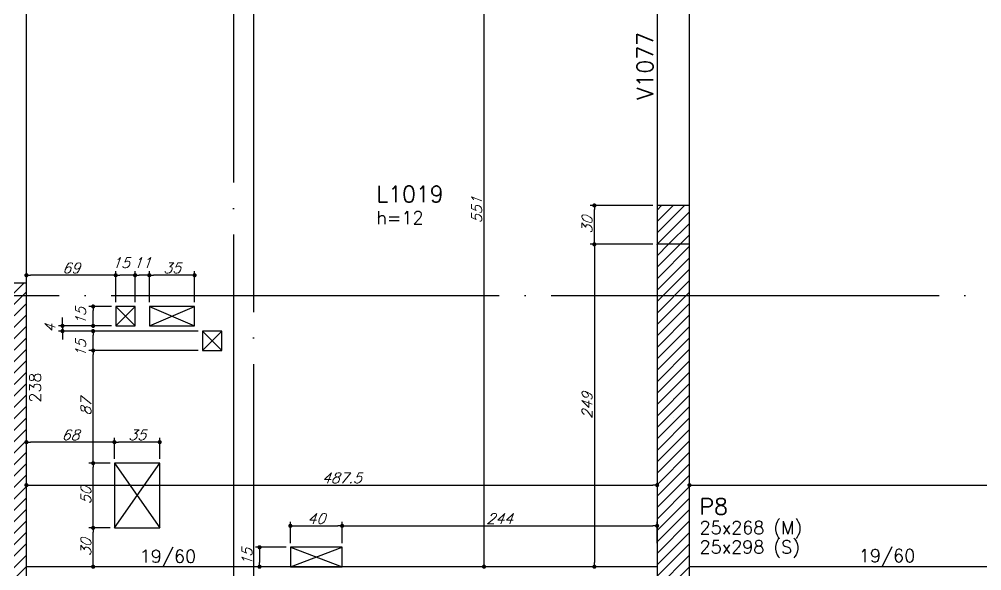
# Model space of a CAD drawing. Extents: x -4723 to 4922, y -2048 to 2452.
# Drawn here: x 2064 to 2808, y 661 to 1087 of the extents above; entities that cross this region are included whole.
import ezdxf
from ezdxf.enums import TextEntityAlignment as Align

# ---------------------------------------------------------------- set-up
doc = ezdxf.new("R2010")
doc.units = 0
doc.header["$LTSCALE"] = 50
doc.header["$MEASUREMENT"] = 0
doc.linetypes.add('EIXO', pattern=[6.8, 6, -0.4, 0, -0.4])
doc.layers.get('0').update_dxf_attribs({"linetype": 'CONTINUOUS'})
doc.layers.get('DEFPOINTS').update_dxf_attribs({"linetype": 'CONTINUOUS'})
for name, color, linetype in [('242', 3, 'CONTINUOUS'), ('F-COTAS', 106, 'CONTINUOUS'), ('F-COTAS-FUROS', 50, 'CONTINUOUS'), ('F-EIXO', 12, 'EIXO'), ('F-LAJES-DIM', 2, 'CONTINUOUS'), ('F-LAJES-NOME', 4, 'CONTINUOUS'), ('F-PILARES-DIM', 172, 'CONTINUOUS'), ('F-PILARES-HACH', 174, 'CONTINUOUS'), ('F-PILARES-NOME', 170, 'CONTINUOUS'), ('F-PILARES-S', 170, 'CONTINUOUS'), ('F-PILARES-V', 170, 'CONTINUOUS'), ('F-TEXTO', 6, 'CONTINUOUS'), ('F-VIGAS', 3, 'CONTINUOUS'), ('F-VIGAS-DIM', 2, 'CONTINUOUS'), ('F-VIGAS-NOME', 4, 'CONTINUOUS'), ('F-VÃO', 1, 'CONTINUOUS')]:
    doc.layers.add(name, color=color, linetype=linetype)
doc.styles.add('CP-TEXT-INCL', font='simplex.shx', dxfattribs={"oblique": 20})
doc.styles.add('MCP', font='simplex.shx')
doc.styles.add('ROMANS', font='simplex.shx')
doc.styles.get("Standard").update_dxf_attribs({"font": 'simplex.shx'})
doc.dimstyles.new('CP-COTAS-50', dxfattribs={"dimscale": 0.64, "dimtxt": 12.5, "dimasz": 5, "dimexe": 5, "dimexo": 5, "dimgap": 2.5, "dimtad": 1, "dimdec": 1, "dimdsep": 46, "dimtxsty": 'CP-TEXT-INCL', "dimblk1": 'DOT', "dimblk2": 'DOT', "dimsah": 1, "dimcen": 9, "dimclrd": 256, "dimclre": 256, "dimclrt": 256, "dimadec": 0, "dimazin": 0, "dimtfac": 1, "dimtdec": 1, "dimtmove": 2, "dimatfit": 3, "dimldrblk": 'DOT', "dimfxl": 0, "dimtolj": 1, "dimarcsym": 0})

# ---------------------------------------------------------------- blocks, each defined once
blk = doc.blocks.new('*U51')
at = {"layer": 'F-EIXO'}
blk.add_line((0, 0), (7197, 0), dxfattribs=at)
at = {"layer": 'F-TEXTO', "style": 'ROMANS'}
blk.add_attdef('EIXO', text='', height=17.5, dxfattribs=at).set_placement((-28.2072, 0), align=Align.MIDDLE_CENTER)
blk = doc.blocks.new('*U41')
at = {"layer": 'F-EIXO'}
blk.add_line((0, 0), (0, -2655), dxfattribs=at)
at = {"layer": 'F-TEXTO', "style": 'ROMANS'}
blk.add_attdef('EIXO', text='', height=17.5, rotation=360, dxfattribs=at).set_placement((0, 28.21), align=Align.MIDDLE_CENTER)
blk = doc.blocks.new('*U39')
at = {"layer": 'F-EIXO'}
blk.add_line((0, 0), (0, -2755), dxfattribs=at)
at = {"layer": 'F-TEXTO', "style": 'ROMANS'}
blk.add_attdef('EIXO', text='', height=17.5, rotation=360, dxfattribs=at).set_placement((0, 28.2072), align=Align.MIDDLE_CENTER)
blk = doc.blocks.new('_DOT')
at = {"color": 0, "linetype": 'ByBlock'}
blk.add_line((-0.5, 0), (-1, 0), dxfattribs=at)
at = {"color": 0, "linetype": 'ByBlock', "const_width": 0.5}
blk.add_lwpolyline([(-0.25, 0, 1), (0.25, 0, 1)], format="xyb", close=True, dxfattribs=at)
blk = doc.blocks.new('*D199')
at = {"layer": 'DEFPOINTS', "color": 0, "linetype": 'Continuous', "transparency": 16777216}
for p in [(2423.71, 1215.5), (2423.71, 1215.5), (2423.71, 664.5)]:
    blk.add_point(p, dxfattribs=at)
at = {"layer": 'F-COTAS', "linetype": 'Continuous', "lineweight": -2, "transparency": 16777216}
blk.add_line((2423.71, 667.7), (2423.71, 1212.3), dxfattribs=at)
at = {"layer": 'F-COTAS', "linetype": 'Continuous', "lineweight": -2, "transparency": 16777216, "xscale": 3.2, "yscale": 3.2, "zscale": 3.2}
for p, rotation in [((2423.71, 1215.5), 90), ((2423.71, 664.5), 270)]:
    blk.add_blockref('_DOT', p, dxfattribs=dict(at, rotation=rotation))
at = {"layer": 'F-COTAS', "linetype": 'Continuous', "transparency": 16777216, "insert": (2418.11, 940), "char_height": 8, "attachment_point": 5, "rotation": 90, "style": 'CP-TEXT-INCL'}
blk.add_mtext('\\A1;551', dxfattribs=at)
blk = doc.blocks.new('*D266')
at = {"layer": 'DEFPOINTS', "color": 0, "linetype": 'Continuous', "transparency": 16777216}
for p in [(2070, 727.51), (2557.5, 727.51), (2557.5, 727.51)]:
    blk.add_point(p, dxfattribs=at)
at = {"layer": 'F-COTAS', "linetype": 'Continuous', "lineweight": -2, "transparency": 16777216}
blk.add_line((2073.2, 727.51), (2554.3, 727.51), dxfattribs=at)
at = {"layer": 'F-COTAS', "linetype": 'Continuous', "lineweight": -2, "transparency": 16777216, "xscale": 3.2, "yscale": 3.2, "zscale": 3.2, "rotation": 180}
blk.add_blockref('_DOT', (2070, 727.51), dxfattribs=at)
at = {"layer": 'F-COTAS', "linetype": 'Continuous', "lineweight": -2, "transparency": 16777216, "xscale": 3.2, "yscale": 3.2, "zscale": 3.2}
blk.add_blockref('_DOT', (2557.5, 727.51), dxfattribs=at)
at = {"layer": 'F-COTAS', "linetype": 'Continuous', "transparency": 16777216, "insert": (2313.75, 733.11), "char_height": 8, "attachment_point": 5, "style": 'CP-TEXT-INCL'}
blk.add_mtext('\\A1;487.5', dxfattribs=at)
blk = doc.blocks.new('*D267')
at = {"layer": 'DEFPOINTS', "color": 0, "linetype": 'Continuous', "transparency": 16777216}
for p in [(2582.5, 727.51), (3240.5, 727.51), (3240.5, 727.51)]:
    blk.add_point(p, dxfattribs=at)
at = {"layer": 'F-COTAS', "linetype": 'Continuous', "lineweight": -2, "transparency": 16777216}
blk.add_line((2585.7, 727.51), (3237.3, 727.51), dxfattribs=at)
at = {"layer": 'F-COTAS', "linetype": 'Continuous', "lineweight": -2, "transparency": 16777216, "xscale": 3.2, "yscale": 3.2, "zscale": 3.2, "rotation": 180}
blk.add_blockref('_DOT', (2582.5, 727.51), dxfattribs=at)
at = {"layer": 'F-COTAS', "linetype": 'Continuous', "lineweight": -2, "transparency": 16777216, "xscale": 3.2, "yscale": 3.2, "zscale": 3.2}
blk.add_blockref('_DOT', (3240.5, 727.51), dxfattribs=at)
at = {"layer": 'F-COTAS', "linetype": 'Continuous', "transparency": 16777216, "insert": (2911.5, 733.11), "char_height": 8, "attachment_point": 5, "style": 'CP-TEXT-INCL'}
blk.add_mtext('\\A1;658', dxfattribs=at)
blk = doc.blocks.new('*D306')
at = {"layer": 'DEFPOINTS', "color": 0, "linetype": 'Continuous', "transparency": 16777216}
for p in [(2557.5, 913.5), (2509, 664.5), (2536, 664.5)]:
    blk.add_point(p, dxfattribs=at)
at = {"layer": 'F-COTAS', "linetype": 'Continuous', "lineweight": -2, "transparency": 16777216}
for p, q in [((2554.3, 913.5), (2505.8, 913.5)), ((2509, 910.3), (2509, 667.7)), ((2532.8, 664.5), (2505.8, 664.5))]:
    blk.add_line(p, q, dxfattribs=at)
at = {"layer": 'F-COTAS', "linetype": 'Continuous', "lineweight": -2, "transparency": 16777216, "xscale": 3.2, "yscale": 3.2, "zscale": 3.2}
for p, rotation in [((2509, 913.5), 90), ((2509, 664.5), 270)]:
    blk.add_blockref('_DOT', p, dxfattribs=dict(at, rotation=rotation))
at = {"layer": 'F-COTAS', "linetype": 'Continuous', "transparency": 16777216, "insert": (2503.4, 789), "char_height": 8, "attachment_point": 5, "rotation": 90, "style": 'CP-TEXT-INCL'}
blk.add_mtext('\\A1;249', dxfattribs=at)
blk = doc.blocks.new('*D307')
at = {"layer": 'DEFPOINTS', "color": 0, "linetype": 'Continuous', "transparency": 16777216}
for p in [(2509, 943.5), (2557.5, 943.5), (2546, 913.5)]:
    blk.add_point(p, dxfattribs=at)
at = {"layer": 'F-COTAS', "linetype": 'Continuous', "lineweight": -2, "transparency": 16777216}
for p, q in [((2554.3, 943.5), (2505.8, 943.5)), ((2509, 916.7), (2509, 940.3)), ((2542.8, 913.5), (2505.8, 913.5))]:
    blk.add_line(p, q, dxfattribs=at)
at = {"layer": 'F-COTAS', "linetype": 'Continuous', "lineweight": -2, "transparency": 16777216, "xscale": 3.2, "yscale": 3.2, "zscale": 3.2}
for p, rotation in [((2509, 943.5), 90), ((2509, 913.5), 270)]:
    blk.add_blockref('_DOT', p, dxfattribs=dict(at, rotation=rotation))
at = {"layer": 'F-COTAS', "linetype": 'Continuous', "transparency": 16777216, "insert": (2503.4, 928.5), "char_height": 8, "attachment_point": 5, "rotation": 90, "style": 'CP-TEXT-INCL'}
blk.add_mtext('\\A1;30', dxfattribs=at)
blk = doc.blocks.new('*U344')
at = {"layer": 'F-VÃO'}
for p, q in [((0, 0), (15, 15)), ((0, 15), (15, 0))]:
    blk.add_line(p, q, dxfattribs=at)
at = {"layer": 'F-VÃO', "color": 3}
blk.add_lwpolyline([(0, 0), (15, 0), (15, 15), (0, 15)], close=True, dxfattribs=at)
blk = doc.blocks.new('*U350')
at = {"layer": 'F-VÃO'}
for p, q in [((0, 0), (35, 50)), ((0, 50), (35, 0))]:
    blk.add_line(p, q, dxfattribs=at)
at = {"layer": 'F-VÃO', "color": 3}
blk.add_lwpolyline([(0, 0), (35, 0), (35, 50), (0, 50)], close=True, dxfattribs=at)
blk = doc.blocks.new('*U347')
at = {"layer": 'F-VÃO'}
for p, q in [((0, 0), (40, 15)), ((0, 15), (40, 0))]:
    blk.add_line(p, q, dxfattribs=at)
at = {"layer": 'F-VÃO', "color": 3}
blk.add_lwpolyline([(0, 0), (40, 0), (40, 15), (0, 15)], close=True, dxfattribs=at)
blk = doc.blocks.new('*D450')
at = {"layer": 'DEFPOINTS', "color": 0, "linetype": 'Continuous', "transparency": 16777216}
for p in [(2274, 679.5), (2250.17, 664.5), (2267.56, 664.5)]:
    blk.add_point(p, dxfattribs=at)
at = {"layer": 'F-COTAS-FUROS', "linetype": 'Continuous', "lineweight": -2, "transparency": 16777216}
for p, q in [((2270.8, 679.5), (2246.97, 679.5)), ((2250.17, 676.3), (2250.17, 667.7)), ((2264.36, 664.5), (2246.97, 664.5))]:
    blk.add_line(p, q, dxfattribs=at)
at = {"layer": 'F-COTAS-FUROS', "linetype": 'Continuous', "lineweight": -2, "transparency": 16777216, "xscale": 3.2, "yscale": 3.2, "zscale": 3.2}
for p, rotation in [((2250.17, 679.5), 90), ((2250.17, 664.5), 270)]:
    blk.add_blockref('_DOT', p, dxfattribs=dict(at, rotation=rotation))
at = {"layer": 'F-COTAS-FUROS', "linetype": 'Continuous', "transparency": 16777216, "insert": (2240.57, 672), "char_height": 8, "attachment_point": 5, "rotation": 90, "style": 'CP-TEXT-INCL'}
blk.add_mtext('\\A1;15', dxfattribs=at)
blk = doc.blocks.new('*D451')
at = {"layer": 'DEFPOINTS', "color": 0, "linetype": 'Continuous', "transparency": 16777216}
for p in [(2314, 696.06), (2274, 679.5), (2314, 679.5)]:
    blk.add_point(p, dxfattribs=at)
at = {"layer": 'F-COTAS-FUROS', "linetype": 'Continuous', "lineweight": -2, "transparency": 16777216}
for p, q in [((2274, 682.7), (2274, 699.26)), ((2277.2, 696.06), (2310.8, 696.06)), ((2314, 682.7), (2314, 699.26))]:
    blk.add_line(p, q, dxfattribs=at)
at = {"layer": 'F-COTAS-FUROS', "linetype": 'Continuous', "lineweight": -2, "transparency": 16777216, "xscale": 3.2, "yscale": 3.2, "zscale": 3.2, "rotation": 180}
blk.add_blockref('_DOT', (2274, 696.06), dxfattribs=at)
at = {"layer": 'F-COTAS-FUROS', "linetype": 'Continuous', "lineweight": -2, "transparency": 16777216, "xscale": 3.2, "yscale": 3.2, "zscale": 3.2}
blk.add_blockref('_DOT', (2314, 696.06), dxfattribs=at)
at = {"layer": 'F-COTAS-FUROS', "linetype": 'Continuous', "transparency": 16777216, "insert": (2294, 701.66), "char_height": 8, "attachment_point": 5, "style": 'CP-TEXT-INCL'}
blk.add_mtext('\\A1;40', dxfattribs=at)
blk = doc.blocks.new('*D452')
at = {"layer": 'DEFPOINTS', "color": 0, "linetype": 'Continuous', "transparency": 16777216}
for p in [(2557.5, 696.06), (2314, 679.5), (2557.5, 679.5)]:
    blk.add_point(p, dxfattribs=at)
at = {"layer": 'F-COTAS-FUROS', "linetype": 'Continuous', "lineweight": -2, "transparency": 16777216}
for p, q in [((2314, 682.7), (2314, 699.26)), ((2317.2, 696.06), (2554.3, 696.06)), ((2557.5, 682.7), (2557.5, 699.26))]:
    blk.add_line(p, q, dxfattribs=at)
at = {"layer": 'F-COTAS-FUROS', "linetype": 'Continuous', "lineweight": -2, "transparency": 16777216, "xscale": 3.2, "yscale": 3.2, "zscale": 3.2, "rotation": 180}
blk.add_blockref('_DOT', (2314, 696.06), dxfattribs=at)
at = {"layer": 'F-COTAS-FUROS', "linetype": 'Continuous', "lineweight": -2, "transparency": 16777216, "xscale": 3.2, "yscale": 3.2, "zscale": 3.2}
blk.add_blockref('_DOT', (2557.5, 696.06), dxfattribs=at)
at = {"layer": 'F-COTAS-FUROS', "linetype": 'Continuous', "transparency": 16777216, "insert": (2435.75, 701.66), "char_height": 8, "attachment_point": 5, "style": 'CP-TEXT-INCL'}
blk.add_mtext('\\A1;244', dxfattribs=at)
blk = doc.blocks.new('*D453')
at = {"layer": 'DEFPOINTS', "color": 0, "linetype": 'Continuous', "transparency": 16777216}
for p in [(2121.56, 694.5), (2138, 694.5), (2141.61, 664.5)]:
    blk.add_point(p, dxfattribs=at)
at = {"layer": 'F-COTAS-FUROS', "linetype": 'Continuous', "lineweight": -2, "transparency": 16777216}
for p, q in [((2134.8, 694.5), (2118.36, 694.5)), ((2121.56, 667.7), (2121.56, 691.3)), ((2138.41, 664.5), (2118.36, 664.5))]:
    blk.add_line(p, q, dxfattribs=at)
at = {"layer": 'F-COTAS-FUROS', "linetype": 'Continuous', "lineweight": -2, "transparency": 16777216, "xscale": 3.2, "yscale": 3.2, "zscale": 3.2}
for p, rotation in [((2121.56, 694.5), 90), ((2121.56, 664.5), 270)]:
    blk.add_blockref('_DOT', p, dxfattribs=dict(at, rotation=rotation))
at = {"layer": 'F-COTAS-FUROS', "linetype": 'Continuous', "transparency": 16777216, "insert": (2115.96, 679.5), "char_height": 8, "attachment_point": 5, "rotation": 90, "style": 'CP-TEXT-INCL'}
blk.add_mtext('\\A1;30', dxfattribs=at)
blk = doc.blocks.new('*D454')
at = {"layer": 'DEFPOINTS', "color": 0, "linetype": 'Continuous', "transparency": 16777216}
for p in [(2121.56, 744.5), (2138, 744.5), (2138, 694.5)]:
    blk.add_point(p, dxfattribs=at)
at = {"layer": 'F-COTAS-FUROS', "linetype": 'Continuous', "lineweight": -2, "transparency": 16777216}
for p, q in [((2134.8, 744.5), (2118.36, 744.5)), ((2121.56, 697.7), (2121.56, 741.3)), ((2134.8, 694.5), (2118.36, 694.5))]:
    blk.add_line(p, q, dxfattribs=at)
at = {"layer": 'F-COTAS-FUROS', "linetype": 'Continuous', "lineweight": -2, "transparency": 16777216, "xscale": 3.2, "yscale": 3.2, "zscale": 3.2}
for p, rotation in [((2121.56, 744.5), 90), ((2121.56, 694.5), 270)]:
    blk.add_blockref('_DOT', p, dxfattribs=dict(at, rotation=rotation))
at = {"layer": 'F-COTAS-FUROS', "linetype": 'Continuous', "transparency": 16777216, "insert": (2115.96, 719.5), "char_height": 8, "attachment_point": 5, "rotation": 90, "style": 'CP-TEXT-INCL'}
blk.add_mtext('\\A1;50', dxfattribs=at)
blk = doc.blocks.new('*D455')
at = {"layer": 'DEFPOINTS', "color": 0, "linetype": 'Continuous', "transparency": 16777216}
for p in [(2121.56, 831.5), (2206, 831.5), (2138, 744.5)]:
    blk.add_point(p, dxfattribs=at)
at = {"layer": 'F-COTAS-FUROS', "linetype": 'Continuous', "lineweight": -2, "transparency": 16777216}
for p, q in [((2202.8, 831.5), (2118.36, 831.5)), ((2121.56, 747.7), (2121.56, 828.3)), ((2134.8, 744.5), (2118.36, 744.5))]:
    blk.add_line(p, q, dxfattribs=at)
at = {"layer": 'F-COTAS-FUROS', "linetype": 'Continuous', "lineweight": -2, "transparency": 16777216, "xscale": 3.2, "yscale": 3.2, "zscale": 3.2}
for p, rotation in [((2121.56, 831.5), 90), ((2121.56, 744.5), 270)]:
    blk.add_blockref('_DOT', p, dxfattribs=dict(at, rotation=rotation))
at = {"layer": 'F-COTAS-FUROS', "linetype": 'Continuous', "transparency": 16777216, "insert": (2115.96, 788), "char_height": 8, "attachment_point": 5, "rotation": 90, "style": 'CP-TEXT-INCL'}
blk.add_mtext('\\A1;87', dxfattribs=at)
blk = doc.blocks.new('*D456')
at = {"layer": 'DEFPOINTS', "color": 0, "linetype": 'Continuous', "transparency": 16777216}
for p in [(2121.56, 865.5), (2139, 865.5), (2139, 850.5)]:
    blk.add_point(p, dxfattribs=at)
at = {"layer": 'F-COTAS-FUROS', "linetype": 'Continuous', "lineweight": -2, "transparency": 16777216}
for p, q in [((2135.8, 865.5), (2118.36, 865.5)), ((2121.56, 853.7), (2121.56, 862.3)), ((2135.8, 850.5), (2118.36, 850.5))]:
    blk.add_line(p, q, dxfattribs=at)
at = {"layer": 'F-COTAS-FUROS', "linetype": 'Continuous', "lineweight": -2, "transparency": 16777216, "xscale": 3.2, "yscale": 3.2, "zscale": 3.2}
for p, rotation in [((2121.56, 865.5), 90), ((2121.56, 850.5), 270)]:
    blk.add_blockref('_DOT', p, dxfattribs=dict(at, rotation=rotation))
at = {"layer": 'F-COTAS-FUROS', "linetype": 'Continuous', "transparency": 16777216, "insert": (2111.96, 858), "char_height": 8, "attachment_point": 5, "rotation": 90, "style": 'CP-TEXT-INCL'}
blk.add_mtext('\\A1;15', dxfattribs=at)
blk = doc.blocks.new('*D457')
at = {"layer": 'DEFPOINTS', "color": 0, "linetype": 'Continuous', "transparency": 16777216}
for p in [(2070, 760.72), (2070, 744.5), (2138, 744.5)]:
    blk.add_point(p, dxfattribs=at)
at = {"layer": 'F-COTAS-FUROS', "linetype": 'Continuous', "lineweight": -2, "transparency": 16777216}
for p, q in [((2070, 747.7), (2070, 763.92)), ((2134.8, 760.72), (2073.2, 760.72)), ((2138, 747.7), (2138, 763.92))]:
    blk.add_line(p, q, dxfattribs=at)
at = {"layer": 'F-COTAS-FUROS', "linetype": 'Continuous', "lineweight": -2, "transparency": 16777216, "xscale": 3.2, "yscale": 3.2, "zscale": 3.2, "rotation": 180}
blk.add_blockref('_DOT', (2070, 760.72), dxfattribs=at)
at = {"layer": 'F-COTAS-FUROS', "linetype": 'Continuous', "lineweight": -2, "transparency": 16777216, "xscale": 3.2, "yscale": 3.2, "zscale": 3.2}
blk.add_blockref('_DOT', (2138, 760.72), dxfattribs=at)
at = {"layer": 'F-COTAS-FUROS', "linetype": 'Continuous', "transparency": 16777216, "insert": (2104, 766.32), "char_height": 8, "attachment_point": 5, "style": 'CP-TEXT-INCL'}
blk.add_mtext('\\A1;68', dxfattribs=at)
blk = doc.blocks.new('*D458')
at = {"layer": 'DEFPOINTS', "color": 0, "linetype": 'Continuous', "transparency": 16777216}
for p in [(2138, 760.72), (2138, 744.5), (2173, 744.5)]:
    blk.add_point(p, dxfattribs=at)
at = {"layer": 'F-COTAS-FUROS', "linetype": 'Continuous', "lineweight": -2, "transparency": 16777216}
for p, q in [((2138, 747.7), (2138, 763.92)), ((2169.8, 760.72), (2141.2, 760.72)), ((2173, 747.7), (2173, 763.92))]:
    blk.add_line(p, q, dxfattribs=at)
at = {"layer": 'F-COTAS-FUROS', "linetype": 'Continuous', "lineweight": -2, "transparency": 16777216, "xscale": 3.2, "yscale": 3.2, "zscale": 3.2, "rotation": 180}
blk.add_blockref('_DOT', (2138, 760.72), dxfattribs=at)
at = {"layer": 'F-COTAS-FUROS', "linetype": 'Continuous', "lineweight": -2, "transparency": 16777216, "xscale": 3.2, "yscale": 3.2, "zscale": 3.2}
blk.add_blockref('_DOT', (2173, 760.72), dxfattribs=at)
at = {"layer": 'F-COTAS-FUROS', "linetype": 'Continuous', "transparency": 16777216, "insert": (2155.5, 766.32), "char_height": 8, "attachment_point": 5, "style": 'CP-TEXT-INCL'}
blk.add_mtext('\\A1;35', dxfattribs=at)
blk = doc.blocks.new('*D459')
at = {"layer": 'DEFPOINTS', "color": 0, "linetype": 'Continuous', "transparency": 16777216}
for p in [(2070, 889.62), (2070, 869.2), (2139, 865.5)]:
    blk.add_point(p, dxfattribs=at)
at = {"layer": 'F-COTAS-FUROS', "linetype": 'Continuous', "lineweight": -2, "transparency": 16777216}
for p, q in [((2070, 872.4), (2070, 892.82)), ((2139, 868.7), (2139, 892.82)), ((2135.8, 889.62), (2073.2, 889.62))]:
    blk.add_line(p, q, dxfattribs=at)
at = {"layer": 'F-COTAS-FUROS', "linetype": 'Continuous', "lineweight": -2, "transparency": 16777216, "xscale": 3.2, "yscale": 3.2, "zscale": 3.2, "rotation": 180}
blk.add_blockref('_DOT', (2070, 889.62), dxfattribs=at)
at = {"layer": 'F-COTAS-FUROS', "linetype": 'Continuous', "lineweight": -2, "transparency": 16777216, "xscale": 3.2, "yscale": 3.2, "zscale": 3.2}
blk.add_blockref('_DOT', (2139, 889.62), dxfattribs=at)
at = {"layer": 'F-COTAS-FUROS', "linetype": 'Continuous', "transparency": 16777216, "insert": (2104.5, 895.22), "char_height": 8, "attachment_point": 5, "style": 'CP-TEXT-INCL'}
blk.add_mtext('\\A1;69', dxfattribs=at)
blk = doc.blocks.new('*U540')
at = {"layer": 'F-VÃO'}
for p, q in [((0, 0), (35, 15)), ((0, 15), (35, 0))]:
    blk.add_line(p, q, dxfattribs=at)
at = {"layer": 'F-VÃO', "color": 3}
blk.add_lwpolyline([(0, 0), (35, 0), (35, 15), (0, 15)], close=True, dxfattribs=at)
blk = doc.blocks.new('*D548')
at = {"layer": 'DEFPOINTS', "color": 0, "linetype": 'Continuous', "transparency": 16777216}
for p in [(2165, 889.62), (2165, 865.5), (2200, 865.5)]:
    blk.add_point(p, dxfattribs=at)
at = {"layer": 'F-COTAS-FUROS', "linetype": 'Continuous', "lineweight": -2, "transparency": 16777216}
for p, q in [((2165, 868.7), (2165, 892.82)), ((2200, 868.7), (2200, 892.82)), ((2196.8, 889.62), (2168.2, 889.62))]:
    blk.add_line(p, q, dxfattribs=at)
at = {"layer": 'F-COTAS-FUROS', "linetype": 'Continuous', "lineweight": -2, "transparency": 16777216, "xscale": 3.2, "yscale": 3.2, "zscale": 3.2, "rotation": 180}
blk.add_blockref('_DOT', (2165, 889.62), dxfattribs=at)
at = {"layer": 'F-COTAS-FUROS', "linetype": 'Continuous', "lineweight": -2, "transparency": 16777216, "xscale": 3.2, "yscale": 3.2, "zscale": 3.2}
blk.add_blockref('_DOT', (2200, 889.62), dxfattribs=at)
at = {"layer": 'F-COTAS-FUROS', "linetype": 'Continuous', "transparency": 16777216, "insert": (2182.5, 895.22), "char_height": 8, "attachment_point": 5, "style": 'CP-TEXT-INCL'}
blk.add_mtext('\\A1;35', dxfattribs=at)
blk = doc.blocks.new('*D549')
at = {"layer": 'DEFPOINTS', "color": 0, "linetype": 'Continuous', "transparency": 16777216}
for p in [(2154, 889.62), (2154, 865.5), (2165, 865.5)]:
    blk.add_point(p, dxfattribs=at)
at = {"layer": 'F-COTAS-FUROS', "linetype": 'Continuous', "lineweight": -2, "transparency": 16777216}
for p, q in [((2154, 868.7), (2154, 892.82)), ((2165, 868.7), (2165, 892.82)), ((2161.8, 889.62), (2157.2, 889.62))]:
    blk.add_line(p, q, dxfattribs=at)
at = {"layer": 'F-COTAS-FUROS', "linetype": 'Continuous', "lineweight": -2, "transparency": 16777216, "xscale": 3.2, "yscale": 3.2, "zscale": 3.2, "rotation": 180}
blk.add_blockref('_DOT', (2154, 889.62), dxfattribs=at)
at = {"layer": 'F-COTAS-FUROS', "linetype": 'Continuous', "lineweight": -2, "transparency": 16777216, "xscale": 3.2, "yscale": 3.2, "zscale": 3.2}
blk.add_blockref('_DOT', (2165, 889.62), dxfattribs=at)
at = {"layer": 'F-COTAS-FUROS', "linetype": 'Continuous', "transparency": 16777216, "insert": (2159.5, 899.22), "char_height": 8, "attachment_point": 5, "style": 'CP-TEXT-INCL'}
blk.add_mtext('\\A1;11', dxfattribs=at)
blk = doc.blocks.new('*D550')
at = {"layer": 'DEFPOINTS', "color": 0, "linetype": 'Continuous', "transparency": 16777216}
for p in [(2139, 889.62), (2139, 884.66), (2154, 884.66)]:
    blk.add_point(p, dxfattribs=at)
at = {"layer": 'F-COTAS-FUROS', "linetype": 'Continuous', "lineweight": -2, "transparency": 16777216}
for p, q in [((2139, 887.86), (2139, 892.82)), ((2154, 887.86), (2154, 892.82)), ((2150.8, 889.62), (2142.2, 889.62))]:
    blk.add_line(p, q, dxfattribs=at)
at = {"layer": 'F-COTAS-FUROS', "linetype": 'Continuous', "lineweight": -2, "transparency": 16777216, "xscale": 3.2, "yscale": 3.2, "zscale": 3.2, "rotation": 180}
blk.add_blockref('_DOT', (2139, 889.62), dxfattribs=at)
at = {"layer": 'F-COTAS-FUROS', "linetype": 'Continuous', "lineweight": -2, "transparency": 16777216, "xscale": 3.2, "yscale": 3.2, "zscale": 3.2}
blk.add_blockref('_DOT', (2154, 889.62), dxfattribs=at)
at = {"layer": 'F-COTAS-FUROS', "linetype": 'Continuous', "transparency": 16777216, "insert": (2143, 899.22), "char_height": 8, "attachment_point": 5, "style": 'CP-TEXT-INCL'}
blk.add_mtext('\\A1;15', dxfattribs=at)
blk = doc.blocks.new('*D551')
at = {"layer": 'DEFPOINTS', "color": 0, "linetype": 'Continuous', "transparency": 16777216}
for p in [(2121.56, 846.5), (2206, 846.5), (2206, 831.5)]:
    blk.add_point(p, dxfattribs=at)
at = {"layer": 'F-COTAS-FUROS', "linetype": 'Continuous', "lineweight": -2, "transparency": 16777216}
for p, q in [((2202.8, 846.5), (2118.36, 846.5)), ((2121.56, 834.7), (2121.56, 843.3)), ((2202.8, 831.5), (2118.36, 831.5))]:
    blk.add_line(p, q, dxfattribs=at)
at = {"layer": 'F-COTAS-FUROS', "linetype": 'Continuous', "lineweight": -2, "transparency": 16777216, "xscale": 3.2, "yscale": 3.2, "zscale": 3.2}
for p, rotation in [((2121.56, 846.5), 90), ((2121.56, 831.5), 270)]:
    blk.add_blockref('_DOT', p, dxfattribs=dict(at, rotation=rotation))
at = {"layer": 'F-COTAS-FUROS', "linetype": 'Continuous', "transparency": 16777216, "insert": (2111.96, 833.07), "char_height": 8, "attachment_point": 5, "rotation": 90, "style": 'CP-TEXT-INCL'}
blk.add_mtext('\\A1;15', dxfattribs=at)
blk = doc.blocks.new('*D552')
at = {"layer": 'DEFPOINTS', "color": 0, "linetype": 'Continuous', "transparency": 16777216}
for p in [(2139, 850.5), (2097.88, 846.5), (2139, 846.5)]:
    blk.add_point(p, dxfattribs=at)
at = {"layer": 'F-COTAS-FUROS', "linetype": 'Continuous', "lineweight": -2, "transparency": 16777216}
for p, q in [((2097.88, 853.7), (2097.88, 856.9)), ((2135.8, 850.5), (2094.68, 850.5)), ((2097.88, 850.5), (2097.88, 846.5)), ((2135.8, 846.5), (2094.68, 846.5)), ((2097.88, 843.3), (2097.88, 840.1))]:
    blk.add_line(p, q, dxfattribs=at)
at = {"layer": 'F-COTAS-FUROS', "linetype": 'Continuous', "lineweight": -2, "transparency": 16777216, "xscale": 3.2, "yscale": 3.2, "zscale": 3.2}
for p, rotation in [((2097.88, 850.5), 270), ((2097.88, 846.5), 90)]:
    blk.add_blockref('_DOT', p, dxfattribs=dict(at, rotation=rotation))
at = {"layer": 'F-COTAS-FUROS', "linetype": 'Continuous', "transparency": 16777216, "insert": (2088.28, 848.5), "char_height": 8, "attachment_point": 5, "rotation": 90, "style": 'CP-TEXT-INCL'}
blk.add_mtext('\\A1;4', dxfattribs=at)

msp = doc.modelspace()

# ---------------------------------------------------------------- hatches: boundary and pattern name
at = {"layer": 'F-PILARES-HACH', "linetype": 'Continuous'}
h = msp.add_hatch(dxfattribs=at)
h.set_pattern_fill('ANSI31', color=256, scale=50, style=0)
h.paths.add_polyline_path([(2557.5, 913.5), (2582.5, 913.5), (2582.5, 943.5), (2557.5, 943.5)])
h = msp.add_hatch(dxfattribs=at)
h.set_pattern_fill('ANSI31', color=256, scale=50, style=0)
h.paths.add_polyline_path([(2557.5, 645.5), (2582.5, 645.5), (2582.5, 913.5), (2557.5, 913.5)], flags=16)
h = msp.add_hatch(dxfattribs=at)
h.set_pattern_fill('ANSI31', color=256, scale=50, style=0)
h.paths.add_polyline_path([(2070, 645.5), (2070, 883.5), (1832, 883.5), (1832, 864.5), (2051, 864.5), (2051, 664.5), (1832, 664.5), (1832, 645.5)], flags=16)

# ---------------------------------------------------------------- linework, layer by layer
at = {"layer": '242', "linetype": 'Continuous'}
for p, q in [((2570, 794.5), (2570, 794.5)), ((2570, 779.5), (2570, 779.5))]:
    msp.add_line(p, q, dxfattribs=at)
at = {"layer": 'F-PILARES-S', "linetype": 'Continuous'}
for points in [[(2557.5, 645.5), (2582.5, 645.5), (2582.5, 913.5), (2557.5, 913.5), (2557.5, 645.5)], [(2070, 645.5), (2070, 883.5), (1832, 883.5), (1832, 864.5), (2051, 864.5), (2051, 664.5), (1832, 664.5), (1832, 645.5), (2070, 645.5)]]:
    msp.add_lwpolyline(points, dxfattribs=at)
at = {"layer": 'F-PILARES-V', "linetype": 'Continuous'}
msp.add_lwpolyline([(2557.5, 645.5), (2582.5, 645.5), (2582.5, 943.5), (2557.5, 943.5), (2557.5, 645.5)], dxfattribs=at)
at = {"layer": 'F-VIGAS'}
for points in [[(2070, 883.5), (2070, 1215.5)], [(2557.5, 1215.5), (2557.5, 913.5)], [(2582.5, 913.5), (2582.5, 1215.5)], [(2557.5, 664.5), (2070, 664.5)], [(3240.5, 664.5), (2582.5, 664.5)]]:
    msp.add_lwpolyline(points, dxfattribs=at)

# ---------------------------------------------------------------- block references
at = {"layer": 'F-EIXO', "linetype": 'Continuous'}
for name, p in [('*U39', (2230, 1941.3568)), ('*U41', (2245.5, 1841.3568)), ('*U51', (-3646.3202, 874))]:
    msp.add_blockref(name, p, dxfattribs=at)
at = {"layer": 'F-VÃO', "linetype": 'Continuous'}
for name, p in [('*U344', (2139, 850.5)), ('*U540', (2165, 850.5)), ('*U344', (2206, 831.5)), ('*U350', (2138, 694.5)), ('*U347', (2274, 664.5))]:
    msp.add_blockref(name, p, dxfattribs=at)

# ---------------------------------------------------------------- texts
at = {"layer": 'F-LAJES-DIM', "linetype": 'Continuous', "style": 'MCP'}
msp.add_text('h=12', height=10, dxfattribs=at).set_placement((2340.53151, 929.06468))
at = {"layer": 'F-LAJES-NOME', "linetype": 'Continuous', "style": 'MCP'}
msp.add_text('L1019', height=12.5, dxfattribs=at).set_placement((2340.53151, 946.06468))
at = {"layer": 'F-PILARES-DIM', "linetype": 'Continuous', "style": 'MCP'}
msp.add_text('238', height=9, rotation=90, dxfattribs=at).set_placement((2081.25, 791.3116))
at = {"layer": 'F-PILARES-DIM', "linetype": 'Continuous'}
for s, p in [('25x268 (M)', (2590.2861, 689.7502)), ('25x298 (S)', (2590.2861, 674.7502))]:
    msp.add_text(s, height=10, dxfattribs=at).set_placement(p)
at = {"layer": 'F-PILARES-NOME', "linetype": 'Continuous', "style": 'MCP'}
msp.add_text('P8', height=12.5, dxfattribs=at).set_placement((2590.28606, 704.75019))
at = {"layer": 'F-VIGAS-DIM', "linetype": 'Continuous', "style": 'MCP'}
for p in [(2157.5, 667.625), (2713.32931, 668.00146)]:
    msp.add_text('19/60', height=10, dxfattribs=at).set_placement(p)
at = {"layer": 'F-VIGAS-NOME', "linetype": 'Continuous', "style": 'MCP'}
msp.add_text('V1077', height=12.5, rotation=90, dxfattribs=at).set_placement((2554.375, 1025))

# ---------------------------------------------------------------- dimensions: what is measured, and where the dimension line sits
at = {"layer": 'F-COTAS', "linetype": 'Continuous'}
for base, p1, p2, angle, picture, middle in [((2423.71353, 1215.5), (2423.71353, 664.5), (2423.71353, 1215.5), 270, '*D199', (2418.11353, 940)), ((2509, 943.5), (2546, 913.5), (2557.5, 943.5), 90, '*D307', (2503.4, 928.5)), ((2509, 664.5), (2557.5, 913.5), (2536, 664.5), 90, '*D306', (2503.4, 789)), ((2557.5, 727.50599), (2070, 727.50599), (2557.5, 727.50599), 180, '*D266', (2313.75, 733.10599)), ((3240.5, 727.50599), (2582.5, 727.50599), (3240.5, 727.50599), 180, '*D267', (2911.5, 733.10599))]:
    dim = msp.add_linear_dim(base=base, p1=p1, p2=p2, angle=angle, dimstyle='CP-COTAS-50', dxfattribs=at)
    dim.commit()
    dim.dimension.update_dxf_attribs({"geometry": picture, "text_midpoint": middle})
at = {"layer": 'F-COTAS-FUROS', "linetype": 'Continuous'}
for base, p1, p2, picture, middle in [((2070, 889.6223), (2139, 865.5), (2070, 869.20474), '*D459', (2104.5, 895.2223)), ((2154, 889.6223), (2165, 865.5), (2154, 865.5), '*D549', (2159.5, 899.2223)), ((2165, 889.6223), (2200, 865.5), (2165, 865.5), '*D548', (2182.5, 895.2223)), ((2070, 760.71644), (2138, 744.5), (2070, 744.5), '*D457', (2104, 766.31644)), ((2138, 760.71644), (2173, 744.5), (2138, 744.5), '*D458', (2155.5, 766.31644)), ((2314, 696.05941), (2274, 679.5), (2314, 679.5), '*D451', (2294, 701.65941)), ((2557.5, 696.0594103719), (2314, 679.5), (2557.5, 679.5), '*D452', (2435.75, 701.6594103719))]:
    dim = msp.add_linear_dim(base=base, p1=p1, p2=p2, dimstyle='CP-COTAS-50', override={"dimdec": 0, "dimfxl": 7.5}, dxfattribs=at)
    dim.commit()
    dim.dimension.update_dxf_attribs({"geometry": picture, "text_midpoint": middle})
dim = msp.add_linear_dim(base=(2139, 889.6223), p1=(2154, 884.66347), p2=(2139, 884.66347), dimstyle='CP-COTAS-50', override={"dimdec": 0, "dimfxl": 7.5}, dxfattribs=at)
dim.commit()
dim.dimension.update_dxf_attribs({"geometry": '*D550', "text_midpoint": (2142.99762, 899.2223), "dimtype": 160})
for base, p1, p2, picture, middle in [((2121.55621, 865.5), (2139, 850.5), (2139, 865.5), '*D456', (2111.95621, 858)), ((2097.87615, 846.5), (2139, 850.5), (2139, 846.5), '*D552', (2088.27615, 848.5)), ((2121.55621, 831.5), (2138, 744.5), (2206, 831.5), '*D455', (2115.95621, 788)), ((2121.55621, 744.5), (2138, 694.5), (2138, 744.5), '*D454', (2115.95621, 719.5)), ((2121.55621, 694.5), (2141.6132, 664.5), (2138, 694.5), '*D453', (2115.95621, 679.5)), ((2250.16862, 664.5), (2274, 679.5), (2267.56063, 664.5), '*D450', (2240.56862, 672))]:
    dim = msp.add_linear_dim(base=base, p1=p1, p2=p2, angle=90, dimstyle='CP-COTAS-50', override={"dimdec": 0, "dimfxl": 7.5}, dxfattribs=at)
    dim.commit()
    dim.dimension.update_dxf_attribs({"geometry": picture, "text_midpoint": middle})
dim = msp.add_linear_dim(base=(2121.55621, 846.5), p1=(2206, 831.5), p2=(2206, 846.5), angle=90, dimstyle='CP-COTAS-50', override={"dimdec": 0, "dimfxl": 7.5}, dxfattribs=at)
dim.commit()
dim.dimension.update_dxf_attribs({"geometry": '*D551', "text_midpoint": (2111.95621, 833.07078), "dimtype": 160})

doc.saveas('drawing.dxf')
